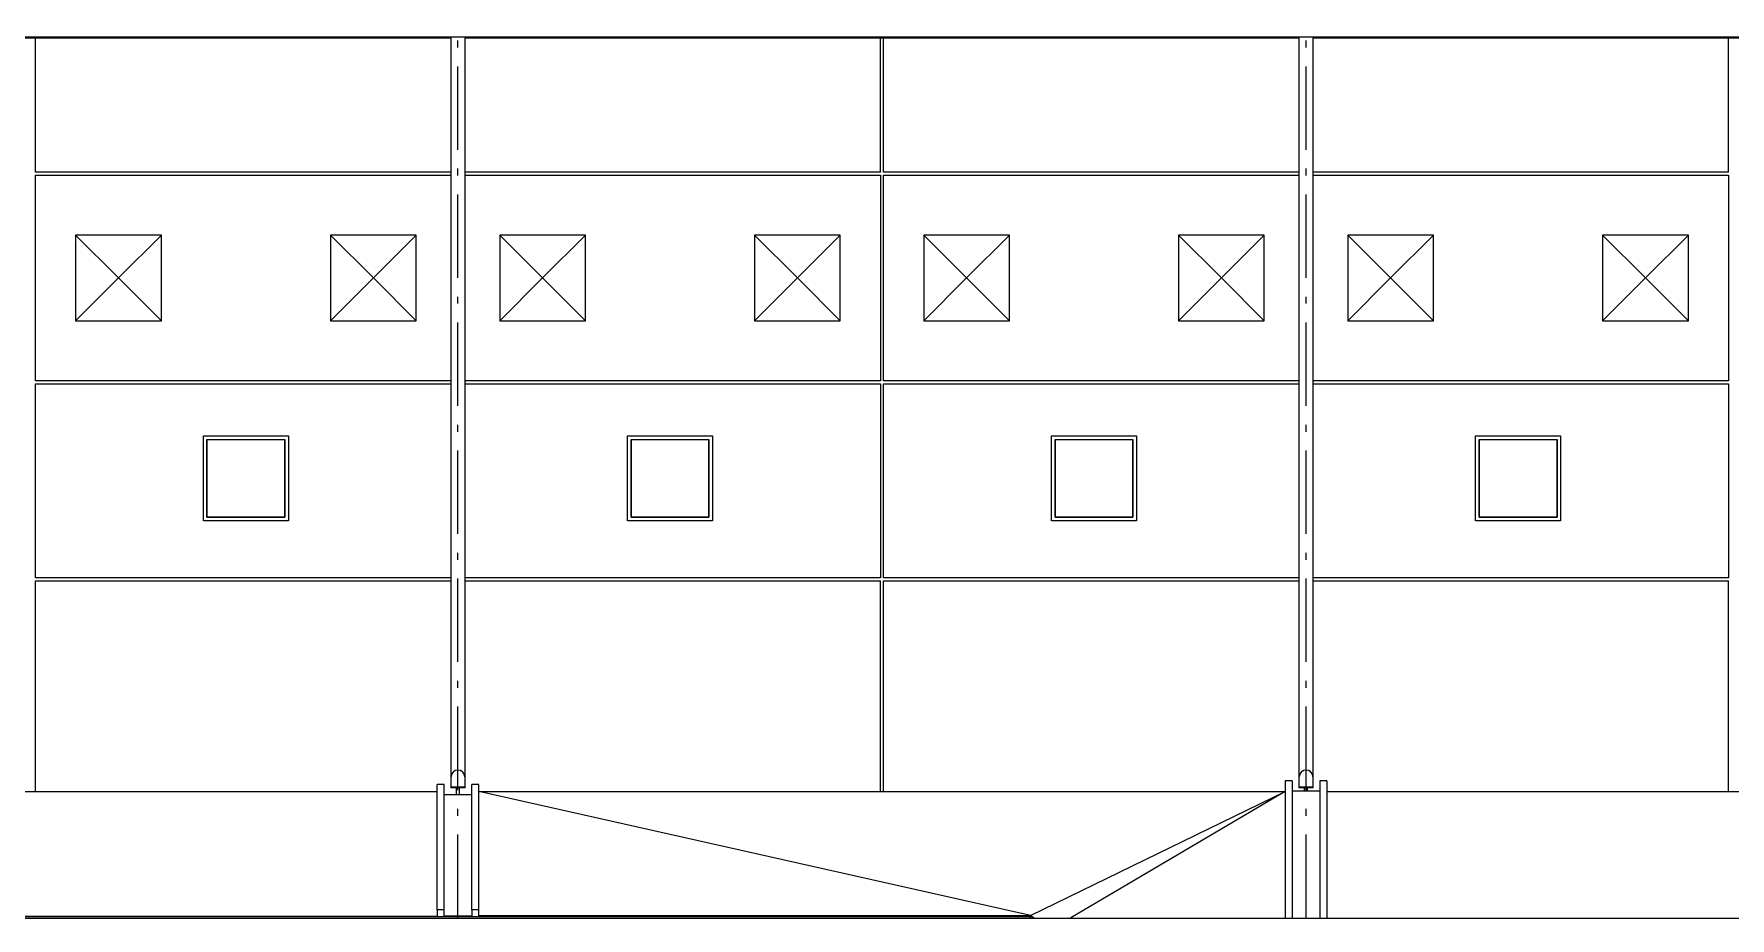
# Model space of a CAD drawing. Header units: metres. Extents: x -199 to 506, y -5 to 23.
# Drawn here: x -42.67 to -18.29, y -1.82 to 10.89 of the extents above; entities that cross this region are included whole.
import ezdxf

# ---------------------------------------------------------------- set-up
doc = ezdxf.new("R2010")
doc.units = ezdxf.units.M
doc.linetypes.add('01_Grid', pattern=[1.74, 1.2, -0.27, 0, -0.27])
for name, color, linetype, lineweight in [('03EJES-1', 1, '01_Grid', 5), ('06MUREXT', 92, 'Continuous', 9), ('17EQAGUA', 5, 'Continuous', 5), ('26VENT', 144, 'Continuous', 5), ('46BANQ', 8, 'Continuous', 5), ('53BAPS', 1, 'Continuous', 5), ('70LINEA', 1, 'Continuous', 13), ('70LINEA-1', 1, 'Continuous', 5), ('70LINEA-2', 250, 'Continuous', 15)]:
    doc.layers.add(name, color=color, linetype=linetype, lineweight=lineweight)

# ---------------------------------------------------------------- blocks, each defined once
blk = doc.blocks.new('Downspout - Square - Downspout - Square 8_x8_-V42-600rNorthElevEjeA Paint')
at = {"layer": '17EQAGUA'}
for p, q in [((-24.486, 10.841), (-24.486, 0.05)), ((-24.282, 0.05), (-24.282, 10.841)), ((-24.282, 0.05), (-24.486, 0.05)), ((-24.483, 0.06), (-24.483, 0.21)), ((-24.285, 0.06), (-24.483, 0.06)), ((-24.285, 0.21), (-24.285, 0.06))]:
    blk.add_line(p, q, dxfattribs=at)
blk.add_arc((-24.384, 0.21), 0.0986, 0, 180, dxfattribs=at)
blk = doc.blocks.new('Window - Fixed - 1_22x1_22 - Standard-7124419-600rNorthElevEjeA Paint')
at = {"layer": '26VENT'}
for p, q in [((-162.104, 5.06), (-162.104, 3.94)), ((-162.104, 5.06), (-160.984, 5.06)), ((-162.104, 3.94), (-162.104, 5.06)), ((-160.984, 3.94), (-160.984, 5.06)), ((-160.984, 5.06), (-160.984, 3.94)), ((-162.104, 3.94), (-160.984, 3.94)), ((-160.984, 3.94), (-162.104, 3.94))]:
    blk.add_line(p, q, dxfattribs=at)

msp = doc.modelspace()

# ---------------------------------------------------------------- linework, layer by layer
at = {"layer": '03EJES-1'}
for p, q in [((-36.576, -1.8192), (-36.576, 20.1698)), ((-24.384, -1.8192), (-24.384, 20.1698))]:
    msp.add_line(p, q, dxfattribs=at)
at = {"layer": '06MUREXT'}
for p, q in [((-40.234, 3.89), (-40.234, 5.11)), ((-40.234, 5.11), (-39.014, 5.11)), ((-39.014, 5.11), (-39.014, 3.89)), ((-34.138, 3.89), (-34.138, 5.11)), ((-34.138, 5.11), (-32.918, 5.11)), ((-32.918, 5.11), (-32.918, 3.89)), ((-28.042, 3.89), (-28.042, 5.11)), ((-28.042, 5.11), (-26.822, 5.11)), ((-26.822, 5.11), (-26.822, 3.89)), ((-21.946, 3.89), (-21.946, 5.11)), ((-21.946, 5.11), (-20.726, 5.11)), ((-20.726, 5.11), (-20.726, 3.89)), ((-39.014, 3.89), (-40.234, 3.89)), ((-32.918, 3.89), (-34.138, 3.89)), ((-26.822, 3.89), (-28.042, 3.89)), ((-20.726, 3.89), (-21.946, 3.89))]:
    msp.add_line(p, q, dxfattribs=at)
at = {"layer": '46BANQ'}
for p, q in [((-36.876, -1.7012), (-36.876, 0.1016)), ((-36.776, 0.1016), (-36.876, 0.1016)), ((-36.776, -1.7012), (-36.776, 0.1016)), ((-36.376, -1.7012), (-36.376, 0.1016)), ((-36.276, 0.1016), (-36.376, 0.1016)), ((-36.276, -1.7012), (-36.276, 0.1016)), ((-24.584, 0.1524), (-24.684, 0.1524)), ((-24.684, 0.1524), (-24.684, -1.8182)), ((-24.584, 0.1524), (-24.584, -1.8182)), ((-24.184, 0.0024), (-24.584, 0.0024)), ((-24.084, 0.1524), (-24.184, 0.1524)), ((-24.184, 0.1524), (-24.184, -1.8182)), ((-24.084, 0.1524), (-24.084, -1.8182)), ((-48.468, 0), (-36.876, 0)), ((-36.376, -0.0484), (-36.776, -0.0484)), ((-28.3455, -1.7824), (-36.276, 0)), ((-36.276, 0), (-24.684, 0)), ((-28.3455, -1.7824), (-24.684, 0)), ((-24.684, 0), (-27.7671, -1.8182)), ((-24.084, 0), (-12.9101, 0)), ((-36.776, -1.7012), (-36.876, -1.7012)), ((-36.876, -1.7012), (-36.876, -1.7884)), ((-36.776, -1.7883), (-36.776, -1.7012)), ((-36.276, -1.7012), (-36.376, -1.7012)), ((-36.376, -1.7012), (-36.376, -1.7881)), ((-36.276, -1.7881), (-36.276, -1.7012)), ((-28.3455, -1.7944), (-85.4414, -1.8192)), ((-28.3459, -1.7944), (-58.8812, -1.8068)), ((-52.8512, -1.7997), (-28.3459, -1.7944)), ((-48.468, -1.7966), (-36.876, -1.7884)), ((-36.776, -1.7883), (-36.376, -1.7881)), ((-28.3455, -1.7824), (-36.276, -1.788)), ((-36.276, -1.788), (-28.3455, -1.7824)), ((-28.3071, -1.8182), (-28.346, -1.792)), ((-28.3459, -1.8177), (-28.346, -1.792)), ((-28.3455, -1.7824), (-28.2918, -1.8182))]:
    msp.add_line(p, q, dxfattribs=at)
at = {"layer": '53BAPS'}
for p, q in [((-0.339, 10.8409), (-182.5411, 10.8409)), ((-36.6774, 10.8268), (-48.6666, 10.8268)), ((-24.4854, 10.8268), (-36.4746, 10.8268)), ((-12.2934, 10.8268), (-24.2826, 10.8268))]:
    msp.add_line(p, q, dxfattribs=at)
at = {"layer": '70LINEA'}
for p, q in [((-42.6503, 8.9017), (-42.6503, 10.8268)), ((-30.5017, 8.9017), (-30.5017, 10.8268)), ((-30.4583, 8.9017), (-30.4583, 10.8268)), ((-18.3097, 8.9017), (-18.3097, 10.8268)), ((-36.6764, 8.9017), (-42.6503, 8.9017)), ((-42.6503, 8.8583), (-36.6764, 8.8583)), ((-42.6503, 5.9017), (-42.6503, 8.8583)), ((-30.5017, 8.9017), (-36.4756, 8.9017)), ((-36.4756, 8.8583), (-30.5017, 8.8583)), ((-30.5017, 8.8583), (-30.5017, 5.9017)), ((-24.4844, 8.9017), (-30.4583, 8.9017)), ((-30.4583, 8.8583), (-24.4844, 8.8583)), ((-30.4583, 5.9017), (-30.4583, 8.8583)), ((-18.3097, 8.9017), (-24.2836, 8.9017)), ((-24.2836, 8.8583), (-18.3097, 8.8583)), ((-18.3097, 8.8583), (-18.3097, 5.9017)), ((-36.6776, 5.9017), (-42.6503, 5.9017)), ((-42.6503, 5.8583), (-36.6776, 5.8583)), ((-42.6503, 3.0697), (-42.6503, 5.8583)), ((-30.5017, 5.9017), (-36.4744, 5.9017)), ((-36.4744, 5.8583), (-30.5017, 5.8583)), ((-30.5017, 5.8583), (-30.5017, 3.0697)), ((-24.4856, 5.9017), (-30.4583, 5.9017)), ((-30.4583, 5.8583), (-24.4856, 5.8583)), ((-30.4583, 3.0697), (-30.4583, 5.8583)), ((-18.3097, 5.9017), (-24.2824, 5.9017)), ((-24.2824, 5.8583), (-18.3097, 5.8583)), ((-18.3097, 5.8583), (-18.3097, 3.0697)), ((-40.234, 3.89), (-40.234, 5.11)), ((-40.234, 5.11), (-39.014, 5.11)), ((-39.014, 5.11), (-39.014, 3.89)), ((-34.138, 3.89), (-34.138, 5.11)), ((-34.138, 5.11), (-32.918, 5.11)), ((-32.918, 5.11), (-32.918, 3.89)), ((-28.042, 3.89), (-28.042, 5.11)), ((-28.042, 5.11), (-26.822, 5.11)), ((-26.822, 5.11), (-26.822, 3.89)), ((-21.946, 3.89), (-21.946, 5.11)), ((-21.946, 5.11), (-20.726, 5.11)), ((-20.726, 5.11), (-20.726, 3.89)), ((-39.014, 3.89), (-40.234, 3.89)), ((-32.918, 3.89), (-34.138, 3.89)), ((-26.822, 3.89), (-28.042, 3.89)), ((-20.726, 3.89), (-21.946, 3.89)), ((-36.6776, 3.0697), (-42.6503, 3.0697)), ((-42.6503, 3.0263), (-36.6776, 3.0263)), ((-42.6503, 0), (-42.6503, 3.0263)), ((-30.5017, 3.0697), (-36.4744, 3.0697)), ((-36.4744, 3.0263), (-30.5017, 3.0263)), ((-30.5017, 0), (-30.5017, 3.0263)), ((-24.4856, 3.0697), (-30.4583, 3.0697)), ((-30.4583, 3.0263), (-24.4856, 3.0263)), ((-30.4583, 0), (-30.4583, 3.0263)), ((-18.3097, 3.0697), (-24.2824, 3.0697)), ((-24.2824, 3.0263), (-18.3097, 3.0263)), ((-18.3097, 0), (-18.3097, 3.0263)), ((-36.5977, -0.0484), (-36.5977, 0.05)), ((-36.5543, -0.0484), (-36.5543, 0.05)), ((-24.4057, 0.0024), (-24.4057, 0.05)), ((-24.3623, 0.0024), (-24.3623, 0.05))]:
    msp.add_line(p, q, dxfattribs=at)
at = {"layer": '70LINEA-1'}
for p, q in [((-40.84, 7.9959), (-42.0719, 7.9959)), ((-41.456, 7.38), (-42.0719, 7.9959)), ((-42.0719, 7.9959), (-42.0719, 6.764)), ((-40.84, 7.9959), (-41.456, 7.38)), ((-40.84, 6.764), (-40.84, 7.9959)), ((-37.1761, 7.9959), (-38.408, 7.9959)), ((-37.7921, 7.38), (-38.408, 7.9959)), ((-38.408, 7.9959), (-38.408, 6.764)), ((-37.1761, 7.9959), (-37.7921, 7.38)), ((-37.1761, 6.764), (-37.1761, 7.9959)), ((-34.744, 7.9959), (-35.9759, 7.9959)), ((-35.36, 7.38), (-35.9759, 7.9959)), ((-35.9759, 7.9959), (-35.9759, 6.764)), ((-34.744, 7.9959), (-35.36, 7.38)), ((-34.744, 6.764), (-34.744, 7.9959)), ((-31.0801, 7.9959), (-32.312, 7.9959)), ((-31.6961, 7.38), (-32.312, 7.9959)), ((-32.312, 7.9959), (-32.312, 6.764)), ((-31.0801, 7.9959), (-31.6961, 7.38)), ((-31.0801, 6.764), (-31.0801, 7.9959)), ((-28.648, 7.9959), (-29.8799, 7.9959)), ((-29.264, 7.38), (-29.8799, 7.9959)), ((-29.8799, 7.9959), (-29.8799, 6.764)), ((-28.648, 7.9959), (-29.264, 7.38)), ((-28.648, 6.764), (-28.648, 7.9959)), ((-24.9841, 7.9959), (-26.216, 7.9959)), ((-25.6001, 7.38), (-26.216, 7.9959)), ((-26.216, 7.9959), (-26.216, 6.764)), ((-24.9841, 7.9959), (-25.6001, 7.38)), ((-24.9841, 6.764), (-24.9841, 7.9959)), ((-22.552, 7.9959), (-23.7839, 7.9959)), ((-23.168, 7.38), (-23.7839, 7.9959)), ((-23.7839, 7.9959), (-23.7839, 6.764)), ((-22.552, 7.9959), (-23.168, 7.38)), ((-22.552, 6.764), (-22.552, 7.9959)), ((-18.8881, 7.9959), (-20.12, 7.9959)), ((-19.5041, 7.38), (-20.12, 7.9959)), ((-20.12, 7.9959), (-20.12, 6.764)), ((-18.8881, 7.9959), (-19.5041, 7.38)), ((-18.8881, 6.764), (-18.8881, 7.9959)), ((-42.0719, 6.764), (-41.456, 7.38)), ((-41.456, 7.38), (-40.84, 6.764)), ((-38.408, 6.764), (-37.7921, 7.38)), ((-37.7921, 7.38), (-37.1761, 6.764)), ((-35.9759, 6.764), (-35.36, 7.38)), ((-35.36, 7.38), (-34.744, 6.764)), ((-32.312, 6.764), (-31.6961, 7.38)), ((-31.6961, 7.38), (-31.0801, 6.764)), ((-29.8799, 6.764), (-29.264, 7.38)), ((-29.264, 7.38), (-28.648, 6.764)), ((-26.216, 6.764), (-25.6001, 7.38)), ((-25.6001, 7.38), (-24.9841, 6.764)), ((-23.7839, 6.764), (-23.168, 7.38)), ((-23.168, 7.38), (-22.552, 6.764)), ((-20.12, 6.764), (-19.5041, 7.38)), ((-19.5041, 7.38), (-18.8881, 6.764)), ((-42.0719, 6.764), (-40.84, 6.764)), ((-38.408, 6.764), (-37.1761, 6.764)), ((-35.9759, 6.764), (-34.744, 6.764)), ((-32.312, 6.764), (-31.0801, 6.764)), ((-29.8799, 6.764), (-28.648, 6.764)), ((-26.216, 6.764), (-24.9841, 6.764)), ((-23.7839, 6.764), (-22.552, 6.764)), ((-20.12, 6.764), (-18.8881, 6.764))]:
    msp.add_line(p, q, dxfattribs=at)
at = {"layer": '70LINEA-2'}
msp.add_line((-199.38, -1.8192), (25.6939, -1.8192), dxfattribs=at)

# ---------------------------------------------------------------- block references
at = {"layer": '17EQAGUA'}
for p in [(-12.192, 0), (0, 0)]:
    msp.add_blockref('Downspout - Square - Downspout - Square 8_x8_-V42-600rNorthElevEjeA Paint', p, dxfattribs=at)
at = {"layer": '26VENT'}
for p in [(121.92, 0), (128.016, 0), (134.112, 0), (140.208, 0)]:
    msp.add_blockref('Window - Fixed - 1_22x1_22 - Standard-7124419-600rNorthElevEjeA Paint', p, dxfattribs=at)

doc.saveas('drawing.dxf')
